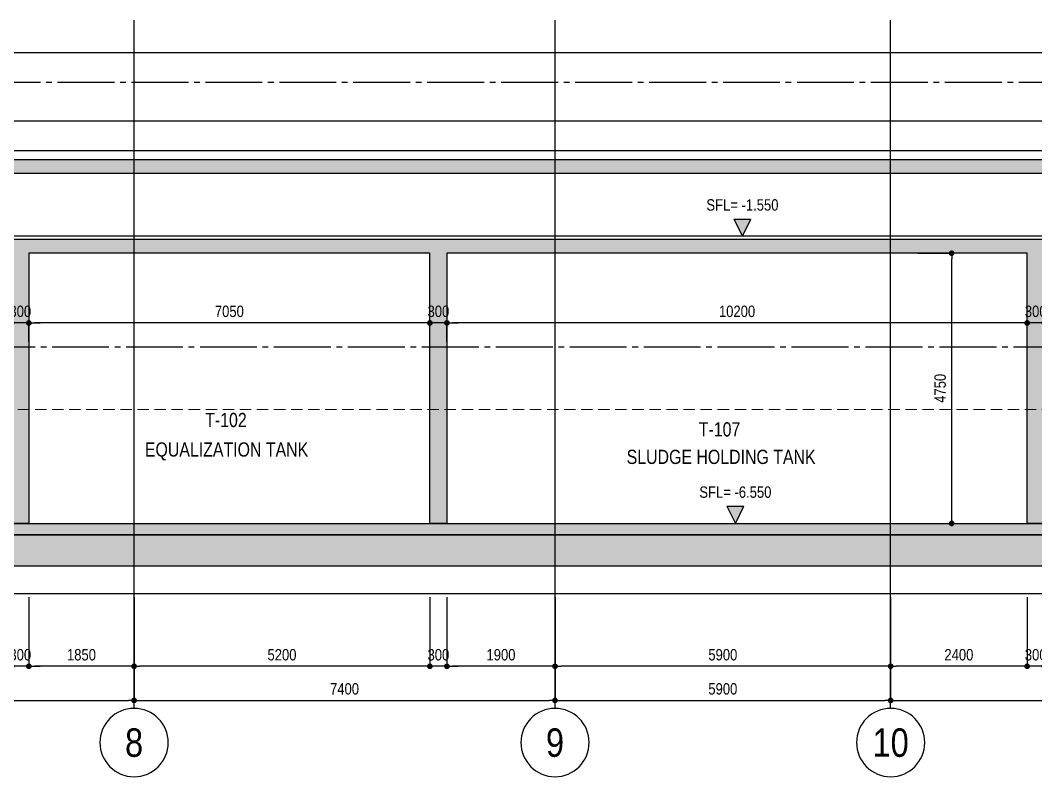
# Model space of a CAD drawing. Header units: millimetres. Extents: x -3021235 to -2791292, y 574414 to 656108.
# Drawn here: x -2818959 to -2801109, y 597939 to 611239 of the extents above; entities that cross this region are included whole.
import ezdxf
from ezdxf.enums import TextEntityAlignment as Align
from ezdxf.xclip import XClip

# ---------------------------------------------------------------- set-up
doc = ezdxf.new("R2010")
doc.units = ezdxf.units.MM
doc.header["$LTSCALE"] = 100
doc.header["$MEASUREMENT"] = 0
for name, pattern in [('Grid level_tw b$0$Center101', [13, 10, -1, 1, -1]), ('Grid level_tw b$0$Grid A-F$0$Center101', [13, 10, -1, 1, -1]), ('Grid level_tw b$0$Hidden21', [3, 2, -1]), ('Grid Line 200$0$Center101', [13, 10, -1, 1, -1])]:
    doc.linetypes.add(name, pattern=pattern)
doc.layers.get('0').update_dxf_attribs({"lineweight": 9})
doc.layers.get('Defpoints').update_dxf_attribs({"color": 254, "lineweight": 0})
for name, color, linetype in [('3Text', 3, 'Continuous'), ('Concrete Hatch', 218, 'Continuous'), ('Concrete Line', 6, 'Continuous'), ('Concrete Solid', 216, 'Continuous'), ('Dim 100', 14, 'Continuous'), ('Floor', 3, 'Continuous'), ('Grid level_tw b$0$Basement Grid Line', 250, 'Grid level_tw b$0$Center101'), ('Grid level_tw b$0$Grid Line', 251, 'Grid level_tw b$0$Grid A-F$0$Center101'), ('Grid Line 200$0$Grid Line', 251, 'Grid Line 200$0$Center101'), ('Ky hieu Truc', 1, 'Continuous'), ('Level', 94, 'Continuous'), ('MB Ham 1$0$Concrete Hatch', 218, 'Continuous'), ('MB Ham 1$0$Concrete Line', 6, 'Continuous'), ('MB Ham 1$0$Concrete Solid', 216, 'Continuous'), ('MB Ham 1$0$Net cat Betong', 6, 'Continuous')]:
    doc.layers.add(name, color=color, linetype=linetype)
doc.layers.add('Ghi chu ban ve', color=3, linetype='Continuous', lineweight=20)
doc.layers.add('Grid level_tw b$0$Basement CH', color=252, linetype='Grid level_tw b$0$Hidden21', lineweight=9)
doc.styles.add('Chi Tiet Ramp DD$0$VNI-HelveC', font='VHELVCN_0.TTF')
doc.styles.add('Grid Line 200$0$VNI-HelveCB', font='VHELVCB_0.TTF')
doc.styles.add('VNI-H', font='VHELVEN_0.TTF', dxfattribs={"width": 0.92, "height": 270})
doc.styles.add('VNI-HelveC', font='VHELVCN_0.TTF')
doc.dimstyles.new('DIM 100', dxfattribs={"dimscale": 100, "dimtxt": 2, "dimasz": 1, "dimexe": 0, "dimexo": 1, "dimgap": 1, "dimtad": 1, "dimdec": 0, "dimzin": 12, "dimdsep": 46, "dimtxsty": 'Chi Tiet Ramp DD$0$VNI-HelveC', "dimblk": 'Chi Tiet Ramp DD$0$_Dot', "dimcen": 1, "dimclrd": 256, "dimclre": 256, "dimclrt": 3, "dimadec": 0, "dimazin": 0, "dimtfac": 1, "dimtdec": 0, "dimtix": 1, "dimtmove": 2, "dimatfit": 3, "dimldrblk": 'Chi Tiet Ramp DD$0$HTT Arrow 30', "dimfxl": 0, "dimtolj": 1, "dimtzin": 0, "dimarcsym": 0})

# ---------------------------------------------------------------- blocks, each defined once
blk = doc.blocks.new('Grid level_tw b')
at = {"layer": 'Grid level_tw b$0$Basement CH'}
blk.add_line((-48392.1, -4550), (127204.6, -4550), dxfattribs=at)
at = {"layer": 'Grid level_tw b$0$Basement Grid Line'}
for p, q in [((-48392.1, -3450), (127204.6, -3450)), ((-48487.3, -6750), (127204.6, -6750))]:
    blk.add_line(p, q, dxfattribs=at)
at = {"layer": 'Grid level_tw b$0$Grid Line'}
for p, q in [((-48487.3, 1200), (127204.6, 1200)), ((-48487.3, 0), (127204.6, 0))]:
    blk.add_line(p, q, dxfattribs=at)
at = {"layer": 'Grid level_tw b$0$Grid Line', "color": 1}
blk.add_line((-48487.3, 0), (127204.6, 0), dxfattribs=at)
blk.add_line((-48487.3, 0), (127204.6, 0), dxfattribs=at)
blk = doc.blocks.new('BeXLNTSec3')
at = {"layer": 'Dim 100'}
ref = blk.add_blockref('Grid level_tw b', (40511, -1150), dxfattribs=at)
XClip(ref).set_block_clipping_path([(-48754.2918920931, -7750), (-30204.0005623016, 1728.3155703177)])
blk = doc.blocks.new('*U605')
at = {"layer": 'MB Ham 1$0$Concrete Hatch'}
h = blk.add_hatch(dxfattribs=at)
h.set_pattern_fill('CONCRETE', color=256, scale=100, style=0, pattern_type=2)
h.set_pattern_definition([(45, (-3100, -500), (-353.553, 353.553), []), (45, (-3100, -400), (-707.107, 707.107), []), (50, (-3100, -500), (717.26, -62.752), [75, -825]), (355, (-3100, -500), (-138.751, 752.192), [60, -660]), (100.4514, (-3040.2, -505.2), (578.51, 689.44), [63.74, -701.142]), (46.184, (-3100, -300), (1067.24, -165.52), [112.5, -1237.5]), (96.6356, (-3011.1, -313.8), (934.663, 974.12), [95.61, -1051.713]), (351.184, (-3100, -300), (934.66, 974.12), [90, -990]), (21, (-3000, -350), (596.907, -402.619), [75, -825]), (326, (-3000, -350), (243.315, 725.15), [60, -660]), (71.4514, (-2950.26, -383.55), (840.223, 322.53), [63.74, -701.142]), (37.5, (-3100, -500), (12.16, 332.8939), [0, -652, 0, -670, 0, -662.5]), (7.5, (-3100, -500), (263.0695, 394.4117), [0, -382, 0, -637, 0, -252.5]), (327.5, (-3323, -500), (533.8224, -22.555), [0, -250, 0, -780, 0, -1035]), (317.5, (-3423, -500), (583.186, 100.105), [0, -325, 0, -518, 0, -735]), (0, (-2750, -150), (0, 1750), [175, -1575]), (0, (-2225, 200), (0, 1750), [175, -1575]), (0, (-2575, 900), (0, 1750), [175, -700, 175, -700]), (90, (-2750, -150), (-1750, 1e-13), [175, -1575]), (90, (-2575, 900), (-1750, 1e-13), [175, -1575]), (90, (-2050, 200), (-1750, 1e-13), [175, -1575]), (90, (-1700, 725), (-1750, 1e-13), [175, -1575]), (135, (-2575, -150), (-1750.03, 2e-13), [247.52, -2227.4]), (135, (-2400, 900), (-1750.03, 2e-13), [247.52, -2227.4]), (45, (-2225, 200), (2e-13, 1750.03), [247.52, -494.97, 247.52, -1484.91]), (0, (-3450, -500), (175, 175), [-350, 0])])
h.paths.add_polyline_path([(-22700, 50), (-22700, -500), (19650, -500), (19650, 50)])
at = {"layer": 'MB Ham 1$0$Concrete Solid'}
blk.add_hatch(color=256, dxfattribs=at).paths.add_polyline_path([(-22700, 50), (-22700, -500), (19650, -500), (19650, 50)])
at = {"layer": 'MB Ham 1$0$Concrete Line'}
blk.add_lwpolyline([(-22700, 50), (-22700, -500), (19650, -500), (19650, 50)], close=True, dxfattribs=at)
blk = doc.blocks.new('Text ES3')
at = {"linetype": 'ByBlock', "lineweight": -2}
blk.add_hatch(color=0, dxfattribs=at).paths.add_polyline_path([(1.5, 3), (-1.5, 3), (0, 0)])
at = {"color": 0, "linetype": 'ByBlock', "lineweight": -2}
for p, q in [((-1.5, 3), (1.5, 3)), ((-1.5, 3), (0, 0)), ((0, 0), (1.5, 3))]:
    blk.add_line(p, q, dxfattribs=at)
at = {"color": 0, "linetype": 'ByBlock', "lineweight": -2, "style": 'VNI-HelveC'}
for tag, p in [('TEXT1', (0, 12.5)), ('TEXT2', (0, 9)), ('TEXT3', (0, 5.5))]:
    blk.add_attdef(tag, text='', height=2, dxfattribs=at).set_placement(p, align=Align.MIDDLE_CENTER)
blk = doc.blocks.new('Chi Tiet Ramp DD$0$_Dot')
at = {"color": 0, "linetype": 'ByBlock', "lineweight": -2}
blk.add_line((-0.5, 0), (-1, 0), dxfattribs=at)
at = {"color": 0, "linetype": 'ByBlock', "const_width": 0.5}
blk.add_lwpolyline([(-0.25, 0, 1), (0.25, 0, 1)], format="xyb", close=True, dxfattribs=at)
blk = doc.blocks.new('*D1041')
at = {"layer": 'Defpoints', "color": 0, "transparency": 16777216}
for p in [(-2884564, 551300), (-2884264, 551300), (-2884564, 549987)]:
    blk.add_point(p, dxfattribs=at)
at = {"layer": 'Dim 100', "lineweight": -2, "transparency": 16777216}
for p, q in [((-2884564, 551200), (-2884564, 549987)), ((-2884264, 551200), (-2884264, 549987)), ((-2884664, 549987), (-2884764, 549987)), ((-2884264, 549987), (-2884564, 549987)), ((-2884164, 549987), (-2884064, 549987))]:
    blk.add_line(p, q, dxfattribs=at)
at = {"layer": 'Dim 100', "lineweight": -2, "transparency": 16777216, "xscale": 100, "yscale": 100, "zscale": 100}
blk.add_blockref('Chi Tiet Ramp DD$0$_Dot', (-2884564, 549987), dxfattribs=at)
at = {"layer": 'Dim 100', "lineweight": -2, "transparency": 16777216, "xscale": 100, "yscale": 100, "zscale": 100, "rotation": 180}
blk.add_blockref('Chi Tiet Ramp DD$0$_Dot', (-2884264, 549987), dxfattribs=at)
at = {"layer": 'Dim 100', "color": 3, "transparency": 16777216, "insert": (-2884414, 550189), "char_height": 200, "attachment_point": 5, "style": 'Chi Tiet Ramp DD$0$VNI-HelveC'}
blk.add_mtext('\\A1;300', dxfattribs=at)
blk = doc.blocks.new('Chi Tiet Ramp DD$0$HTT Arrow 30')
blk.add_hatch(color=256).paths.add_polyline_path([(-2.5, 0.375), (-2.5, -0.375), (0, 0)])
at = {"color": 0, "linetype": 'ByBlock', "lineweight": -2}
for p, q in [((0, 0), (-2.5, 0.375)), ((-2.5, -0.375), (-2.5, 0.375)), ((0, 0), (-2.5, -0.375))]:
    blk.add_line(p, q, dxfattribs=at)
blk = doc.blocks.new('*D1042')
at = {"layer": 'Defpoints', "color": 0, "transparency": 16777216}
for p in [(-2886964, 551300), (-2884564, 551300), (-2886964, 549987)]:
    blk.add_point(p, dxfattribs=at)
at = {"layer": 'Dim 100', "lineweight": -2, "transparency": 16777216}
for p, q in [((-2886964, 551200), (-2886964, 549987)), ((-2884564, 551200), (-2884564, 549987)), ((-2884664, 549987), (-2886864, 549987))]:
    blk.add_line(p, q, dxfattribs=at)
at = {"layer": 'Dim 100', "lineweight": -2, "transparency": 16777216, "xscale": 100, "yscale": 100, "zscale": 100, "rotation": 180}
blk.add_blockref('Chi Tiet Ramp DD$0$_Dot', (-2886964, 549987), dxfattribs=at)
at = {"layer": 'Dim 100', "lineweight": -2, "transparency": 16777216, "xscale": 100, "yscale": 100, "zscale": 100}
blk.add_blockref('Chi Tiet Ramp DD$0$_Dot', (-2884564, 549987), dxfattribs=at)
at = {"layer": 'Dim 100', "color": 3, "transparency": 16777216, "insert": (-2885764, 550189), "char_height": 200, "attachment_point": 5, "style": 'Chi Tiet Ramp DD$0$VNI-HelveC'}
blk.add_mtext('\\A1;2400', dxfattribs=at)
blk = doc.blocks.new('*D1043')
at = {"layer": 'Defpoints', "color": 0, "transparency": 16777216}
for p in [(-2895064, 551300), (-2894764, 551300), (-2895064, 549987)]:
    blk.add_point(p, dxfattribs=at)
at = {"layer": 'Dim 100', "lineweight": -2, "transparency": 16777216}
for p, q in [((-2895064, 551200), (-2895064, 549987)), ((-2894764, 551200), (-2894764, 549987)), ((-2895164, 549987), (-2895264, 549987)), ((-2894764, 549987), (-2895064, 549987)), ((-2894664, 549987), (-2894564, 549987))]:
    blk.add_line(p, q, dxfattribs=at)
at = {"layer": 'Dim 100', "lineweight": -2, "transparency": 16777216, "xscale": 100, "yscale": 100, "zscale": 100}
blk.add_blockref('Chi Tiet Ramp DD$0$_Dot', (-2895064, 549987), dxfattribs=at)
at = {"layer": 'Dim 100', "lineweight": -2, "transparency": 16777216, "xscale": 100, "yscale": 100, "zscale": 100, "rotation": 180}
blk.add_blockref('Chi Tiet Ramp DD$0$_Dot', (-2894764, 549987), dxfattribs=at)
at = {"layer": 'Dim 100', "color": 3, "transparency": 16777216, "insert": (-2894914, 550189), "char_height": 200, "attachment_point": 5, "style": 'Chi Tiet Ramp DD$0$VNI-HelveC'}
blk.add_mtext('\\A1;300', dxfattribs=at)
blk = doc.blocks.new('*D1044')
at = {"layer": 'Defpoints', "color": 0, "transparency": 16777216}
for p in [(-2900264, 551300), (-2895064, 551300), (-2900264, 549987)]:
    blk.add_point(p, dxfattribs=at)
at = {"layer": 'Dim 100', "lineweight": -2, "transparency": 16777216}
for p, q in [((-2900264, 551200), (-2900264, 549987)), ((-2895064, 551200), (-2895064, 549987)), ((-2895164, 549987), (-2900164, 549987))]:
    blk.add_line(p, q, dxfattribs=at)
at = {"layer": 'Dim 100', "lineweight": -2, "transparency": 16777216, "xscale": 100, "yscale": 100, "zscale": 100, "rotation": 180}
blk.add_blockref('Chi Tiet Ramp DD$0$_Dot', (-2900264, 549987), dxfattribs=at)
at = {"layer": 'Dim 100', "lineweight": -2, "transparency": 16777216, "xscale": 100, "yscale": 100, "zscale": 100}
blk.add_blockref('Chi Tiet Ramp DD$0$_Dot', (-2895064, 549987), dxfattribs=at)
at = {"layer": 'Dim 100', "color": 3, "transparency": 16777216, "insert": (-2897664, 550189), "char_height": 200, "attachment_point": 5, "style": 'Chi Tiet Ramp DD$0$VNI-HelveC'}
blk.add_mtext('\\A1;5200', dxfattribs=at)
blk = doc.blocks.new('*D1045')
at = {"layer": 'Defpoints', "color": 0, "transparency": 16777216}
for p in [(-2902414, 551300), (-2902114, 551300), (-2902414, 549987)]:
    blk.add_point(p, dxfattribs=at)
at = {"layer": 'Dim 100', "lineweight": -2, "transparency": 16777216}
for p, q in [((-2902414, 551200), (-2902414, 549987)), ((-2902114, 551200), (-2902114, 549987)), ((-2902514, 549987), (-2902614, 549987)), ((-2902114, 549987), (-2902414, 549987)), ((-2902014, 549987), (-2901914, 549987))]:
    blk.add_line(p, q, dxfattribs=at)
at = {"layer": 'Dim 100', "lineweight": -2, "transparency": 16777216, "xscale": 100, "yscale": 100, "zscale": 100}
blk.add_blockref('Chi Tiet Ramp DD$0$_Dot', (-2902414, 549987), dxfattribs=at)
at = {"layer": 'Dim 100', "lineweight": -2, "transparency": 16777216, "xscale": 100, "yscale": 100, "zscale": 100, "rotation": 180}
blk.add_blockref('Chi Tiet Ramp DD$0$_Dot', (-2902114, 549987), dxfattribs=at)
at = {"layer": 'Dim 100', "color": 3, "transparency": 16777216, "insert": (-2902264, 550189), "char_height": 200, "attachment_point": 5, "style": 'Chi Tiet Ramp DD$0$VNI-HelveC'}
blk.add_mtext('\\A1;300', dxfattribs=at)
blk = doc.blocks.new('*D1056')
at = {"layer": 'Defpoints', "color": 0, "transparency": 16777216}
for p in [(-2886588, 557250), (-2885891, 557250), (-2886588, 552500)]:
    blk.add_point(p, dxfattribs=at)
at = {"layer": 'Dim 100', "lineweight": -2, "transparency": 16777216}
for p, q in [((-2886488, 557250), (-2885891, 557250)), ((-2885891, 552600), (-2885891, 557150)), ((-2886488, 552500), (-2885891, 552500))]:
    blk.add_line(p, q, dxfattribs=at)
at = {"layer": 'Dim 100', "lineweight": -2, "transparency": 16777216, "xscale": 100, "yscale": 100, "zscale": 100}
for p, rotation in [((-2885891, 557250), 90), ((-2885891, 552500), 270)]:
    blk.add_blockref('Chi Tiet Ramp DD$0$_Dot', p, dxfattribs=dict(at, rotation=rotation))
at = {"layer": 'Dim 100', "color": 3, "transparency": 16777216, "insert": (-2886093, 554875), "char_height": 200, "attachment_point": 5, "rotation": 90, "style": 'Chi Tiet Ramp DD$0$VNI-HelveC'}
blk.add_mtext('\\A1;4750', dxfattribs=at)
blk = doc.blocks.new('*U602')
at = {"layer": 'Concrete Hatch'}
h = blk.add_hatch(dxfattribs=at)
h.set_pattern_fill('CONCRETE', color=256, scale=100, style=0, pattern_type=2)
h.set_pattern_definition([(45, (-47000, -100), (-353.5534, 353.5534), []), (45, (-47000, 1e-13), (-707.107, 707.107), []), (50, (-47000, -100), (717.26, -62.752), [75, -825]), (355, (-47000, -100), (-138.751, 752.192), [60, -660]), (100.4514, (-46940.2, -105.2), (578.509, 689.44), [63.74, -701.142]), (46.1842, (-47000, 100), (1067.241, -165.519), [112.5, -1237.5]), (96.6356, (-46911.1, 86.2), (934.663, 974.118), [95.61, -1051.713]), (351.1842, (-47000, 100), (934.662, 974.119), [90, -990]), (21, (-46900, 50), (596.907, -402.619), [75, -825]), (326, (-46900, 50), (243.315, 725.15), [60, -660]), (71.4514, (-46850.26, 16.45), (840.223, 322.5305), [63.74, -701.142]), (37.5, (-47000, -100), (12.1599, 332.8939), [0, -652, 0, -670, 0, -662.5]), (7.5, (-47000, -100), (263.0695, 394.4117), [0, -382, 0, -637, 0, -252.5]), (327.5, (-47223, -100), (533.8224, -22.5549), [0, -250, 0, -780, 0, -1035]), (317.5, (-47323, -100), (583.186, 100.105), [0, -325, 0, -518, 0, -735]), (0, (-46650, 250), (0, 1750), [175, -1575]), (0, (-46125, 600), (0, 1750), [175, -1575]), (0, (-46475, 1300), (0, 1750), [175, -700, 175, -700]), (90, (-46650, 250), (-1750, 1e-13), [175, -1575]), (90, (-46475, 1300), (-1750, 1e-13), [175, -1575]), (90, (-45950, 600), (-1750, 1e-13), [175, -1575]), (90, (-45600, 1125), (-1750, 1e-13), [175, -1575]), (135, (-46475, 250), (-1750.033, 2e-13), [247.52, -2227.4]), (135, (-46300, 1300), (-1750.033, 2e-13), [247.52, -2227.4]), (45, (-46125, 600), (2e-13, 1750.033), [247.52, -494.97, 247.52, -1484.91]), (0, (-47350, -100), (175, 175), [-350, 0])])
h.paths.add_polyline_path([(-50200, 100), (-50200, -150), (3250, -150), (3250, 100)])
at = {"layer": 'Concrete Solid'}
blk.add_hatch(color=256, dxfattribs=at).paths.add_polyline_path([(-50200, 100), (-50200, -150), (3250, -150), (3250, 100)])
at = {"layer": 'Concrete Line'}
blk.add_lwpolyline([(-50200, 100), (-50200, -150), (3250, -150), (3250, 100)], close=True, dxfattribs=at)
blk = doc.blocks.new('*D1065')
at = {"layer": 'Defpoints', "color": 0, "transparency": 16777216}
for p in [(-2909364, 550550), (-2900264, 550550), (-2900264, 549387)]:
    blk.add_point(p, dxfattribs=at)
at = {"layer": 'Dim 100', "lineweight": -2, "transparency": 16777216}
for p, q in [((-2909364, 550450), (-2909364, 549387)), ((-2900264, 550450), (-2900264, 549387)), ((-2909264, 549387), (-2900364, 549387))]:
    blk.add_line(p, q, dxfattribs=at)
at = {"layer": 'Dim 100', "lineweight": -2, "transparency": 16777216, "xscale": 100, "yscale": 100, "zscale": 100, "rotation": 180}
blk.add_blockref('Chi Tiet Ramp DD$0$_Dot', (-2909364, 549387), dxfattribs=at)
at = {"layer": 'Dim 100', "lineweight": -2, "transparency": 16777216, "xscale": 100, "yscale": 100, "zscale": 100}
blk.add_blockref('Chi Tiet Ramp DD$0$_Dot', (-2900264, 549387), dxfattribs=at)
at = {"layer": 'Dim 100', "color": 3, "transparency": 16777216, "insert": (-2904814, 549589), "char_height": 200, "attachment_point": 5, "style": 'Chi Tiet Ramp DD$0$VNI-HelveC'}
blk.add_mtext('\\A1;9100', dxfattribs=at)
blk = doc.blocks.new('*D1066')
at = {"layer": 'Defpoints', "color": 0, "transparency": 16777216}
for p in [(-2900264, 550550), (-2892864, 550550), (-2892864, 549387)]:
    blk.add_point(p, dxfattribs=at)
at = {"layer": 'Dim 100', "lineweight": -2, "transparency": 16777216}
for p, q in [((-2900264, 550450), (-2900264, 549387)), ((-2892864, 550450), (-2892864, 549387)), ((-2900164, 549387), (-2892964, 549387))]:
    blk.add_line(p, q, dxfattribs=at)
at = {"layer": 'Dim 100', "lineweight": -2, "transparency": 16777216, "xscale": 100, "yscale": 100, "zscale": 100, "rotation": 180}
blk.add_blockref('Chi Tiet Ramp DD$0$_Dot', (-2900264, 549387), dxfattribs=at)
at = {"layer": 'Dim 100', "lineweight": -2, "transparency": 16777216, "xscale": 100, "yscale": 100, "zscale": 100}
blk.add_blockref('Chi Tiet Ramp DD$0$_Dot', (-2892864, 549387), dxfattribs=at)
at = {"layer": 'Dim 100', "color": 3, "transparency": 16777216, "insert": (-2896564, 549589), "char_height": 200, "attachment_point": 5, "style": 'Chi Tiet Ramp DD$0$VNI-HelveC'}
blk.add_mtext('\\A1;7400', dxfattribs=at)
blk = doc.blocks.new('*D1067')
at = {"layer": 'Defpoints', "color": 0, "transparency": 16777216}
for p in [(-2892864, 550550), (-2886964, 550550), (-2886964, 549387)]:
    blk.add_point(p, dxfattribs=at)
at = {"layer": 'Dim 100', "lineweight": -2, "transparency": 16777216}
for p, q in [((-2892864, 550450), (-2892864, 549387)), ((-2886964, 550450), (-2886964, 549387)), ((-2892764, 549387), (-2887064, 549387))]:
    blk.add_line(p, q, dxfattribs=at)
at = {"layer": 'Dim 100', "lineweight": -2, "transparency": 16777216, "xscale": 100, "yscale": 100, "zscale": 100, "rotation": 180}
blk.add_blockref('Chi Tiet Ramp DD$0$_Dot', (-2892864, 549387), dxfattribs=at)
at = {"layer": 'Dim 100', "lineweight": -2, "transparency": 16777216, "xscale": 100, "yscale": 100, "zscale": 100}
blk.add_blockref('Chi Tiet Ramp DD$0$_Dot', (-2886964, 549387), dxfattribs=at)
at = {"layer": 'Dim 100', "color": 3, "transparency": 16777216, "insert": (-2889914, 549589), "char_height": 200, "attachment_point": 5, "style": 'Chi Tiet Ramp DD$0$VNI-HelveC'}
blk.add_mtext('\\A1;5900', dxfattribs=at)
blk = doc.blocks.new('*D1068')
at = {"layer": 'Defpoints', "color": 0, "transparency": 16777216}
for p in [(-2878914, 551300), (-2886964, 550550), (-2878914, 549387)]:
    blk.add_point(p, dxfattribs=at)
at = {"layer": 'Dim 100', "lineweight": -2, "transparency": 16777216}
for p, q in [((-2878914, 551200), (-2878914, 549387)), ((-2886964, 550450), (-2886964, 549387)), ((-2886864, 549387), (-2879014, 549387))]:
    blk.add_line(p, q, dxfattribs=at)
at = {"layer": 'Dim 100', "lineweight": -2, "transparency": 16777216, "xscale": 100, "yscale": 100, "zscale": 100, "rotation": 180}
blk.add_blockref('Chi Tiet Ramp DD$0$_Dot', (-2886964, 549387), dxfattribs=at)
at = {"layer": 'Dim 100', "lineweight": -2, "transparency": 16777216, "xscale": 100, "yscale": 100, "zscale": 100}
blk.add_blockref('Chi Tiet Ramp DD$0$_Dot', (-2878914, 549387), dxfattribs=at)
at = {"layer": 'Dim 100', "color": 3, "transparency": 16777216, "insert": (-2882939, 549589), "char_height": 200, "attachment_point": 5, "style": 'Chi Tiet Ramp DD$0$VNI-HelveC'}
blk.add_mtext('\\A1;8050', dxfattribs=at)
blk = doc.blocks.new('*D1069')
at = {"layer": 'Defpoints', "color": 0, "transparency": 16777216}
for p in [(-2930214, 559572), (-2930214, 559050), (-2878914, 559050)]:
    blk.add_point(p, dxfattribs=at)
at = {"layer": 'Dim 100', "lineweight": -2, "transparency": 16777216}
for p, q in [((-2930214, 559150), (-2930214, 559572)), ((-2879014, 559572), (-2930114, 559572)), ((-2878914, 559150), (-2878914, 559572))]:
    blk.add_line(p, q, dxfattribs=at)
at = {"layer": 'Dim 100', "lineweight": -2, "transparency": 16777216, "xscale": 100, "yscale": 100, "zscale": 100, "rotation": 180}
blk.add_blockref('Chi Tiet Ramp DD$0$_Dot', (-2930214, 559572), dxfattribs=at)
at = {"layer": 'Dim 100', "lineweight": -2, "transparency": 16777216, "xscale": 100, "yscale": 100, "zscale": 100}
blk.add_blockref('Chi Tiet Ramp DD$0$_Dot', (-2878914, 559572), dxfattribs=at)
at = {"layer": 'Dim 100', "color": 3, "transparency": 16777216, "insert": (-2904564, 559774), "char_height": 200, "attachment_point": 5, "style": 'Chi Tiet Ramp DD$0$VNI-HelveC'}
blk.add_mtext('\\A1;51300', dxfattribs=at)
blk = doc.blocks.new('*D1071')
at = {"layer": 'Defpoints', "color": 0, "transparency": 16777216}
for p in [(-2902114, 551300), (-2900264, 551300), (-2902114, 549987)]:
    blk.add_point(p, dxfattribs=at)
at = {"layer": 'Dim 100', "lineweight": -2, "transparency": 16777216}
for p, q in [((-2902114, 551200), (-2902114, 549987)), ((-2900264, 551200), (-2900264, 549987)), ((-2900364, 549987), (-2902014, 549987))]:
    blk.add_line(p, q, dxfattribs=at)
at = {"layer": 'Dim 100', "lineweight": -2, "transparency": 16777216, "xscale": 100, "yscale": 100, "zscale": 100, "rotation": 180}
blk.add_blockref('Chi Tiet Ramp DD$0$_Dot', (-2902114, 549987), dxfattribs=at)
at = {"layer": 'Dim 100', "lineweight": -2, "transparency": 16777216, "xscale": 100, "yscale": 100, "zscale": 100}
blk.add_blockref('Chi Tiet Ramp DD$0$_Dot', (-2900264, 549987), dxfattribs=at)
at = {"layer": 'Dim 100', "color": 3, "transparency": 16777216, "insert": (-2901189, 550189), "char_height": 200, "attachment_point": 5, "style": 'Chi Tiet Ramp DD$0$VNI-HelveC'}
blk.add_mtext('\\A1;1850', dxfattribs=at)
blk = doc.blocks.new('*D1075')
at = {"layer": 'Defpoints', "color": 0, "transparency": 16777216}
for p in [(-2894764, 551300), (-2892864, 551300), (-2894764, 549987)]:
    blk.add_point(p, dxfattribs=at)
at = {"layer": 'Dim 100', "lineweight": -2, "transparency": 16777216}
for p, q in [((-2894764, 551200), (-2894764, 549987)), ((-2892864, 551200), (-2892864, 549987)), ((-2892964, 549987), (-2894664, 549987))]:
    blk.add_line(p, q, dxfattribs=at)
at = {"layer": 'Dim 100', "lineweight": -2, "transparency": 16777216, "xscale": 100, "yscale": 100, "zscale": 100, "rotation": 180}
blk.add_blockref('Chi Tiet Ramp DD$0$_Dot', (-2894764, 549987), dxfattribs=at)
at = {"layer": 'Dim 100', "lineweight": -2, "transparency": 16777216, "xscale": 100, "yscale": 100, "zscale": 100}
blk.add_blockref('Chi Tiet Ramp DD$0$_Dot', (-2892864, 549987), dxfattribs=at)
at = {"layer": 'Dim 100', "color": 3, "transparency": 16777216, "insert": (-2893814, 550189), "char_height": 200, "attachment_point": 5, "style": 'Chi Tiet Ramp DD$0$VNI-HelveC'}
blk.add_mtext('\\A1;1900', dxfattribs=at)
blk = doc.blocks.new('*D1076')
at = {"layer": 'Defpoints', "color": 0, "transparency": 16777216}
for p in [(-2892864, 551300), (-2886964, 551300), (-2892864, 549987)]:
    blk.add_point(p, dxfattribs=at)
at = {"layer": 'Dim 100', "lineweight": -2, "transparency": 16777216}
for p, q in [((-2892864, 551200), (-2892864, 549987)), ((-2886964, 551200), (-2886964, 549987)), ((-2887064, 549987), (-2892764, 549987))]:
    blk.add_line(p, q, dxfattribs=at)
at = {"layer": 'Dim 100', "lineweight": -2, "transparency": 16777216, "xscale": 100, "yscale": 100, "zscale": 100, "rotation": 180}
blk.add_blockref('Chi Tiet Ramp DD$0$_Dot', (-2892864, 549987), dxfattribs=at)
at = {"layer": 'Dim 100', "lineweight": -2, "transparency": 16777216, "xscale": 100, "yscale": 100, "zscale": 100}
blk.add_blockref('Chi Tiet Ramp DD$0$_Dot', (-2886964, 549987), dxfattribs=at)
at = {"layer": 'Dim 100', "color": 3, "transparency": 16777216, "insert": (-2889914, 550189), "char_height": 200, "attachment_point": 5, "style": 'Chi Tiet Ramp DD$0$VNI-HelveC'}
blk.add_mtext('\\A1;5900', dxfattribs=at)
blk = doc.blocks.new('*D1078')
at = {"layer": 'Defpoints', "color": 0, "transparency": 16777216}
for p in [(-2884564, 556025), (-2884564, 555600), (-2884264, 555600)]:
    blk.add_point(p, dxfattribs=at)
at = {"layer": 'Dim 100', "lineweight": -2, "transparency": 16777216}
for p, q in [((-2884664, 556025), (-2884764, 556025)), ((-2884564, 555700), (-2884564, 556025)), ((-2884264, 556025), (-2884564, 556025)), ((-2884264, 555700), (-2884264, 556025)), ((-2884164, 556025), (-2884064, 556025))]:
    blk.add_line(p, q, dxfattribs=at)
at = {"layer": 'Dim 100', "lineweight": -2, "transparency": 16777216, "xscale": 100, "yscale": 100, "zscale": 100}
blk.add_blockref('Chi Tiet Ramp DD$0$_Dot', (-2884564, 556025), dxfattribs=at)
at = {"layer": 'Dim 100', "lineweight": -2, "transparency": 16777216, "xscale": 100, "yscale": 100, "zscale": 100, "rotation": 180}
blk.add_blockref('Chi Tiet Ramp DD$0$_Dot', (-2884264, 556025), dxfattribs=at)
at = {"layer": 'Dim 100', "color": 3, "transparency": 16777216, "insert": (-2884414, 556227), "char_height": 200, "attachment_point": 5, "style": 'Chi Tiet Ramp DD$0$VNI-HelveC'}
blk.add_mtext('\\A1;300', dxfattribs=at)
blk = doc.blocks.new('*D1079')
at = {"layer": 'Defpoints', "color": 0, "transparency": 16777216}
for p in [(-2894764, 556025), (-2894764, 555600), (-2884564, 555600)]:
    blk.add_point(p, dxfattribs=at)
at = {"layer": 'Dim 100', "lineweight": -2, "transparency": 16777216}
for p, q in [((-2894764, 555700), (-2894764, 556025)), ((-2884664, 556025), (-2894664, 556025)), ((-2884564, 555700), (-2884564, 556025))]:
    blk.add_line(p, q, dxfattribs=at)
at = {"layer": 'Dim 100', "lineweight": -2, "transparency": 16777216, "xscale": 100, "yscale": 100, "zscale": 100, "rotation": 180}
blk.add_blockref('Chi Tiet Ramp DD$0$_Dot', (-2894764, 556025), dxfattribs=at)
at = {"layer": 'Dim 100', "lineweight": -2, "transparency": 16777216, "xscale": 100, "yscale": 100, "zscale": 100}
blk.add_blockref('Chi Tiet Ramp DD$0$_Dot', (-2884564, 556025), dxfattribs=at)
at = {"layer": 'Dim 100', "color": 3, "transparency": 16777216, "insert": (-2889664, 556227), "char_height": 200, "attachment_point": 5, "style": 'Chi Tiet Ramp DD$0$VNI-HelveC'}
blk.add_mtext('\\A1;10200', dxfattribs=at)
blk = doc.blocks.new('*D1080')
at = {"layer": 'Defpoints', "color": 0, "transparency": 16777216}
for p in [(-2895064, 556025), (-2895064, 555600), (-2894764, 555600)]:
    blk.add_point(p, dxfattribs=at)
at = {"layer": 'Dim 100', "lineweight": -2, "transparency": 16777216}
for p, q in [((-2895164, 556025), (-2895264, 556025)), ((-2895064, 555700), (-2895064, 556025)), ((-2894764, 556025), (-2895064, 556025)), ((-2894764, 555700), (-2894764, 556025)), ((-2894664, 556025), (-2894564, 556025))]:
    blk.add_line(p, q, dxfattribs=at)
at = {"layer": 'Dim 100', "lineweight": -2, "transparency": 16777216, "xscale": 100, "yscale": 100, "zscale": 100}
blk.add_blockref('Chi Tiet Ramp DD$0$_Dot', (-2895064, 556025), dxfattribs=at)
at = {"layer": 'Dim 100', "lineweight": -2, "transparency": 16777216, "xscale": 100, "yscale": 100, "zscale": 100, "rotation": 180}
blk.add_blockref('Chi Tiet Ramp DD$0$_Dot', (-2894764, 556025), dxfattribs=at)
at = {"layer": 'Dim 100', "color": 3, "transparency": 16777216, "insert": (-2894914, 556227), "char_height": 200, "attachment_point": 5, "style": 'Chi Tiet Ramp DD$0$VNI-HelveC'}
blk.add_mtext('\\A1;300', dxfattribs=at)
blk = doc.blocks.new('*D1081')
at = {"layer": 'Defpoints', "color": 0, "transparency": 16777216}
for p in [(-2902114, 556025), (-2902114, 555600), (-2895064, 555600)]:
    blk.add_point(p, dxfattribs=at)
at = {"layer": 'Dim 100', "lineweight": -2, "transparency": 16777216}
for p, q in [((-2902114, 555700), (-2902114, 556025)), ((-2895164, 556025), (-2902014, 556025)), ((-2895064, 555700), (-2895064, 556025))]:
    blk.add_line(p, q, dxfattribs=at)
at = {"layer": 'Dim 100', "lineweight": -2, "transparency": 16777216, "xscale": 100, "yscale": 100, "zscale": 100, "rotation": 180}
blk.add_blockref('Chi Tiet Ramp DD$0$_Dot', (-2902114, 556025), dxfattribs=at)
at = {"layer": 'Dim 100', "lineweight": -2, "transparency": 16777216, "xscale": 100, "yscale": 100, "zscale": 100}
blk.add_blockref('Chi Tiet Ramp DD$0$_Dot', (-2895064, 556025), dxfattribs=at)
at = {"layer": 'Dim 100', "color": 3, "transparency": 16777216, "insert": (-2898589, 556227), "char_height": 200, "attachment_point": 5, "style": 'Chi Tiet Ramp DD$0$VNI-HelveC'}
blk.add_mtext('\\A1;7050', dxfattribs=at)
blk = doc.blocks.new('*D1082')
at = {"layer": 'Defpoints', "color": 0, "transparency": 16777216}
for p in [(-2902414, 556025), (-2902414, 555600), (-2902114, 555600)]:
    blk.add_point(p, dxfattribs=at)
at = {"layer": 'Dim 100', "lineweight": -2, "transparency": 16777216}
for p, q in [((-2902514, 556025), (-2902614, 556025)), ((-2902414, 555700), (-2902414, 556025)), ((-2902114, 556025), (-2902414, 556025)), ((-2902114, 555700), (-2902114, 556025)), ((-2902014, 556025), (-2901914, 556025))]:
    blk.add_line(p, q, dxfattribs=at)
at = {"layer": 'Dim 100', "lineweight": -2, "transparency": 16777216, "xscale": 100, "yscale": 100, "zscale": 100}
blk.add_blockref('Chi Tiet Ramp DD$0$_Dot', (-2902414, 556025), dxfattribs=at)
at = {"layer": 'Dim 100', "lineweight": -2, "transparency": 16777216, "xscale": 100, "yscale": 100, "zscale": 100, "rotation": 180}
blk.add_blockref('Chi Tiet Ramp DD$0$_Dot', (-2902114, 556025), dxfattribs=at)
at = {"layer": 'Dim 100', "color": 3, "transparency": 16777216, "insert": (-2902264, 556227), "char_height": 200, "attachment_point": 5, "style": 'Chi Tiet Ramp DD$0$VNI-HelveC'}
blk.add_mtext('\\A1;300', dxfattribs=at)
blk = doc.blocks.new('*U608')
at = {"layer": 'Grid Line 200$0$Grid Line'}
blk.add_line((0, 0), (0, 118), dxfattribs=at)
at = {"layer": 'Ky hieu Truc', "lineweight": -2}
blk.add_line((0, -3), (0, 0), dxfattribs=at)
blk.add_circle((0, -9), 6, dxfattribs=at)
at = {"layer": 'Ky hieu Truc', "color": 3, "lineweight": -2, "style": 'Grid Line 200$0$VNI-HelveCB'}
blk.add_attdef('GRID', text='', height=5, dxfattribs=at).set_placement((0, -9), align=Align.MIDDLE)
blk = doc.blocks.new('BeXLNTSec1')
at = {"layer": 'Concrete Hatch'}
h = blk.add_hatch(dxfattribs=at)
h.set_pattern_fill('BTCT', color=256, scale=50, angle=-90, pattern_type=2)
h.set_pattern_definition([(45, (-11712.35, -30279.88), (-88.38835, 88.38835), []), (45, (-11712.35, -30224.88), (-88.38835, 88.38835), []), (50, (-11712.35, -30279.88), (358.6301, -31.376), [37.5, -412.5]), (355, (-11712.35, -30279.88), (-69.3757, 376.096), [30, -330]), (100.4514, (-11682.47, -30282.5), (289.2547, 344.7198), [31.87, -350.571]), (46.1842, (-11712.35, -30179.9), (533.6205, -82.7595), [56.25, -618.75]), (96.6356, (-11667.9, -30186.8), (467.3314, 487.059), [47.805, -525.8565]), (351.1842, (-11712.35, -30179.9), (467.331, 487.0593), [45, -495]), (21, (-11662.35, -30204.88), (298.4535, -201.3094), [37.5, -412.5]), (326, (-11662.35, -30204.88), (121.6577, 362.575), [30, -330]), (71.4514, (-11637.5, -30221.66), (420.1113, 161.2652), [31.87, -350.571]), (37.5, (-11712.35, -30279.88), (6.07993, 166.44693), [0, -326, 0, -335, 0, -331.25]), (7.5, (-11712.35, -30279.88), (131.53477, 197.20586), [0, -191, 0, -318.5, 0, -126.25]), (327.5, (-11823.85, -30279.88), (266.91122, -11.27744), [0, -125, 0, -390, 0, -517.5]), (317.5, (-11873.85, -30279.88), (291.5931, 50.0525), [0, -162.5, 0, -259, 0, -367.5]), (360, (-11537.35, -30104.9), (5e-14, 875), [87.5, -787.5]), (360, (-11274.85, -29929.9), (5e-14, 875), [87.5, -787.5]), (360, (-11449.85, -29579.9), (5e-14, 875), [87.5, -350, 87.5, -350]), (90, (-11537.35, -30104.9), (-875, 1e-13), [87.5, -787.5]), (90, (-11449.85, -29579.9), (-875, 1e-13), [87.5, -787.5]), (90, (-11187.35, -29929.9), (-875, 1e-13), [87.5, -787.5]), (90, (-11012.35, -29667.4), (-875, 1e-13), [87.5, -787.5]), (135, (-11449.85, -30104.9), (-875.0164, 1e-13), [123.76, -1113.7]), (135, (-11362.35, -29579.9), (-875.0164, 1e-13), [123.76, -1113.7]), (45, (-11274.85, -29929.9), (5e-14, 875.0164), [123.76, -247.485, 123.76, -742.455]), (360, (-11887.355, -30279.88), (87.5, 87.5), [-175, 0])])
h.paths.add_polyline_path([(-11325, 5200), (39850, 5200), (39850, 0), (39550, 0), (39550, 200), (39550, 4950), (34500, 4950), (34500, 200), (34200, 200), (34200, 4950), (24000, 4950), (24000, 200), (23700, 200), (23700, 4950), (16650, 4950), (16650, 200), (16350, 200), (16350, 4950), (9250, 4950), (9250, 200), (8950, 200), (8950, 4950), (3450, 4950), (3450, 200), (3150, 200), (3150, 4950), (-2525, 4950), (-2525, 0), (-2535.1, 0), (-2535.1, -550), (-2825, -550), (-2825, 4950), (-11025, 4950), (-11025, -550), (-11317.5, -550)])
h.paths.add_polyline_path([(-2525, 200), (39550, 200), (39550, 0), (-2525, 0)], flags=17)
h.paths.add_polyline_path([(-11442.5, -550), (-11150, -550), (-11150, -550), (-2535.1, -550), (-2535.1, -750), (-11442.5, -750)])
at = {"layer": '3Text'}
for points in [[(39650, 5250), (-11125, 5250)], [(40395.7, 0), (-2535.1, 0), (-2535.1, -750), (-11442.5, -750), (-11442.5, 0), (-12642.5, 0)]]:
    blk.add_lwpolyline(points, dxfattribs=at)
at = {"layer": 'Concrete Line'}
for p, q in [((-2525, 200), (39550, 200)), ((-2525, 0), (39550, 0))]:
    blk.add_line(p, q, dxfattribs=at)
for points in [[(-11450, 5200), (39850, 5200), (39850, 0)], [(-11325, 5200), (39850, 5200), (39850, 0), (39550, 0), (39550, 200), (39550, 4950), (34500, 4950), (34500, 200), (34200, 200), (34200, 4950), (24000, 4950), (24000, 200), (23700, 200), (23700, 4950), (16650, 4950), (16650, 200), (16350, 200)], [(23700, 200), (23700, 4950), (16650, 4950), (16650, 200)], [(34200, 200), (34200, 4950), (24000, 4950), (24000, 200)]]:
    blk.add_lwpolyline(points, dxfattribs=at)
blk.add_lwpolyline([(-2525, 200), (39550, 200), (39550, 0), (-2525, 0)], close=True, dxfattribs=at)
at = {"layer": 'Floor'}
blk.add_lwpolyline([(40401, 6750), (-12932.1, 6750)], dxfattribs=at)
at = {"xscale": -1}
blk.add_blockref('*U602', (-9699, 6500), dxfattribs=at)
at = {"layer": 'Dim 100'}
ref = blk.add_blockref('Grid level_tw b', (-5633.1, 6750), dxfattribs=dict(at, xscale=-1))
XClip(ref).set_block_clipping_path([(-49800.0970883614, -7788.799327363), (7299.0263748936, 1728.3155703177)])
at = {"layer": 'Ky hieu Truc'}
ref = blk.add_blockref('*U608', (18500, -2753.9), dxfattribs=dict(at, xscale=-100, yscale=100, zscale=100))
ref.add_attrib('GRID', '8', dxfattribs={"color": 3, "lineweight": -2, "height": 500, "style": 'Grid Line 200$0$VNI-HelveCB'}).set_placement((18500, -3653.9), align=Align.MIDDLE)
ref = blk.add_blockref('*U608', (25900, -2753.9), dxfattribs=dict(at, xscale=-100, yscale=100, zscale=100))
ref.add_attrib('GRID', '9', dxfattribs={"color": 3, "lineweight": -2, "height": 500, "style": 'Grid Line 200$0$VNI-HelveCB'}).set_placement((25900, -3653.9), align=Align.MIDDLE)
ref = blk.add_blockref('*U608', (31800, -2753.9), dxfattribs=dict(at, xscale=-100, yscale=100, zscale=100))
ref.add_attrib('GRID', '10', dxfattribs={"color": 3, "lineweight": -2, "height": 500, "style": 'Grid Line 200$0$VNI-HelveCB'}).set_placement((31800, -3653.9), align=Align.MIDDLE)
at = {"layer": 'Level'}
ref = blk.add_blockref('Text ES3', (29194.6, 5250), dxfattribs=dict(at, xscale=100, yscale=100, zscale=100))
ref.add_attrib('TEXT3', 'SFL= -1.550', dxfattribs={"layer": '0', "color": 0, "linetype": 'ByBlock', "lineweight": -2, "height": 200, "style": 'VNI-HelveC'}).set_placement((29194.6, 5800), align=Align.MIDDLE_CENTER)
ref = blk.add_blockref('Text ES3', (29070.4, 200), dxfattribs=dict(at, xscale=100, yscale=100, zscale=100))
ref.add_attrib('TEXT3', 'SFL= -6.550', dxfattribs={"layer": '0', "color": 0, "linetype": 'ByBlock', "lineweight": -2, "height": 200, "style": 'VNI-HelveC'}).set_placement((29070.4, 750), align=Align.MIDDLE_CENTER)
at = {"layer": 'MB Ham 1$0$Net cat Betong', "xscale": -1}
blk.add_blockref('*U605', (17789.9, -50), dxfattribs=at)
at = {"layer": 'Ghi chu ban ve', "style": 'VNI-H', "width": 0.8}
for s, p in [('T-102', (19750.2, 1893.7)), ('T-107', (28427.6, 1729)), ('EQUALIZATION TANK', (18690.2, 1374.5, 263.7)), ('SLUDGE HOLDING TANK', (27159.3, 1244.6, 263.7))]:
    blk.add_text(s, height=250, dxfattribs=at).set_placement(p)
at = {"layer": 'Dim 100'}
for base, p1, p2, angle, picture, middle in [((-11450, 7272.8), (39850, 6750), (-11450, 6750), 180, '*D1069', (14200, 7474.9)), ((32873.1, 4950), (32176.1, 200), (32176.1, 4950), 270, '*D1056', (32670.9, 2575)), ((16350, 3725.2), (16650, 3300), (16350, 3300), 180, '*D1082', (16500, 3927.4)), ((16650, 3725.2), (23700, 3300), (16650, 3300), 180, '*D1081', (20175, 3927.4)), ((23700, 3725.2), (24000, 3300), (23700, 3300), 180, '*D1080', (23850, 3927.4)), ((24000, 3725.2), (34200, 3300), (24000, 3300), 180, '*D1079', (29100, 3927.4)), ((34200, 3725.2), (34500, 3300), (34200, 3300), 180, '*D1078', (34350, 3927.4)), ((16350, -2312.9), (16650, -1000), (16350, -1000), 180, '*D1045', (16500, -2110.8)), ((16650, -2312.9), (18500, -1000), (16650, -1000), 180, '*D1071', (17575, -2110.8)), ((18500, -2312.9), (23700, -1000), (18500, -1000), 180, '*D1044', (21100, -2110.8)), ((23700, -2312.9), (24000, -1000), (23700, -1000), 180, '*D1043', (23850, -2110.8)), ((24000, -2312.9), (25900, -1000), (24000, -1000), 180, '*D1075', (24950, -2110.8)), ((25900, -2312.9), (31800, -1000), (25900, -1000), 180, '*D1076', (28850, -2110.8)), ((31800, -2312.9), (34200, -1000), (31800, -1000), 180, '*D1042', (33000, -2110.8)), ((39850, -2912.9), (31800, -1750), (39850, -1000), 180, '*D1068', (35825, -2710.8)), ((34200, -2312.9), (34500, -1000), (34200, -1000), 180, '*D1041', (34350, -2110.8)), ((18500, -2912.9), (9400, -1750), (18500, -1750), 180, '*D1065', (13950, -2710.8)), ((25900, -2912.9), (18500, -1750), (25900, -1750), 180, '*D1066', (22200, -2710.8)), ((31800, -2912.9), (25900, -1750), (31800, -1750), 180, '*D1067', (28850, -2710.8))]:
    dim = blk.add_linear_dim(base=base, p1=p1, p2=p2, angle=angle, dimstyle='DIM 100', dxfattribs=at)
    dim.commit()
    dim.dimension.update_dxf_attribs({"geometry": picture, "text_midpoint": middle, "insert": (2918763.9, -552299.6)})

msp = doc.modelspace()

# ---------------------------------------------------------------- block references
at = {"layer": 'Ky hieu Truc'}
for name, p in [('BeXLNTSec3', (-2855767.5, 610092.7)), ('BeXLNTSec1', (-2835459, 602192.7))]:
    msp.add_blockref(name, p, dxfattribs=at)

doc.saveas('drawing.dxf')
